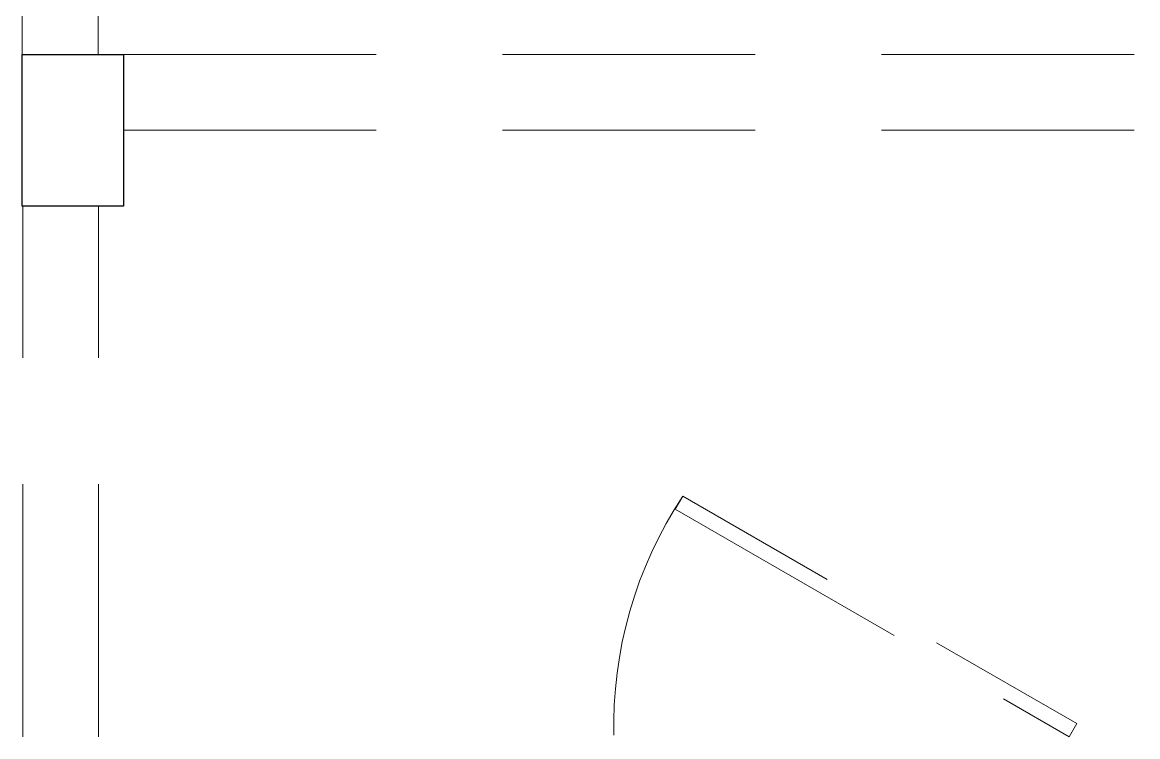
# Model space of a CAD drawing. Header units: metres. Extents: x 149 to 429, y -3 to 162.
# Drawn here: x 360.612 to 362.819, y 82.696 to 84.109 of the extents above; entities that cross this region are included whole.
import ezdxf

# ---------------------------------------------------------------- set-up
doc = ezdxf.new("R2010")
doc.units = ezdxf.units.M
doc.linetypes.add('IMPORT-Dashed _3_', pattern=[0.75, 0.5, -0.25])
doc.layers.add('1053_ARQ_BASE_MATADOURO_dwg', color=7, linetype='Continuous', lineweight=5, true_color=0x767676)
for name, color, linetype, lineweight in [('A-ESQ-PORTAS', 7, 'Continuous', 20), ('A-ESTRUTURA', 7, 'Continuous', 30), ('A_PROJEÇÃO', 7, 'IMPORT-Dashed _3_', 5)]:
    doc.layers.add(name, color=color, linetype=linetype, lineweight=lineweight)

# ---------------------------------------------------------------- blocks, each defined once
blk = doc.blocks.new('1053_ARQ_BASE_MATADOURO_dwg_arq geral tgov-4039641-TÉRREO 1_20 - Dependente 2')
at = {"layer": 'A-ESQ-PORTAS', "color": 253, "true_color": 0xaaaaaa, "flags": 128}
for points in [[(23.9972, 0.8597), (23.9972, 3.7065), (39.8493, 3.7065)], [(24.1472, 0.8597), (24.1472, 3.5565), (39.6993, 3.5565), (39.6993, -1.5435), (36.6993, -1.5435)]]:
    blk.add_lwpolyline(points, dxfattribs=at)
at = {"layer": 'A-ESTRUTURA', "color": 253, "true_color": 0xaaaaaa, "flags": 128}
blk.add_lwpolyline([(23.9972, 0.8597), (24.1972, 0.8597), (24.1972, 0.5597), (23.9972, 0.5597)], close=True, dxfattribs=at)
at = {"layer": 'A_PROJEÇÃO', "color": 253, "true_color": 0xaaaaaa}
for p, q in [((24.1972, 0.8597), (28.2972, 0.8597)), ((24.1972, 0.7097), (28.2972, 0.7097)), ((23.9982, -0.4903), (23.9982, 0.5597)), ((24.1482, -0.4903), (24.1482, 0.5597))]:
    blk.add_line(p, q, dxfattribs=at)
at = {"layer": 'A_PROJEÇÃO', "color": 253, "true_color": 0xaaaaaa, "flags": 128}
blk.add_lwpolyline([(25.2888, -0.0403), (26.0682, -0.4903), (26.0832, -0.4644), (25.3038, -0.0144)], close=True, dxfattribs=at)
at = {"layer": 'A_PROJEÇÃO', "color": 253, "true_color": 0xaaaaaa}
blk.add_arc((25.9909, -0.4682), 0.8235, 146.5581, 181.5438, dxfattribs=at)
blk = doc.blocks.new('1053_ARQ_BASE_MATADOURO_dwg-3625622-TÉRREO 1_20 - Dependente 2')
blk.add_blockref('1053_ARQ_BASE_MATADOURO_dwg_arq geral tgov-4039641-TÉRREO 1_20 - Dependente 2', (130.2098, 83.186))

msp = doc.modelspace()

# ---------------------------------------------------------------- block references
at = {"layer": '1053_ARQ_BASE_MATADOURO_dwg', "color": 253, "true_color": 0xaaaaaa}
msp.add_blockref('1053_ARQ_BASE_MATADOURO_dwg-3625622-TÉRREO 1_20 - Dependente 2', (206.405, 0), dxfattribs=at)

doc.saveas('drawing.dxf')
